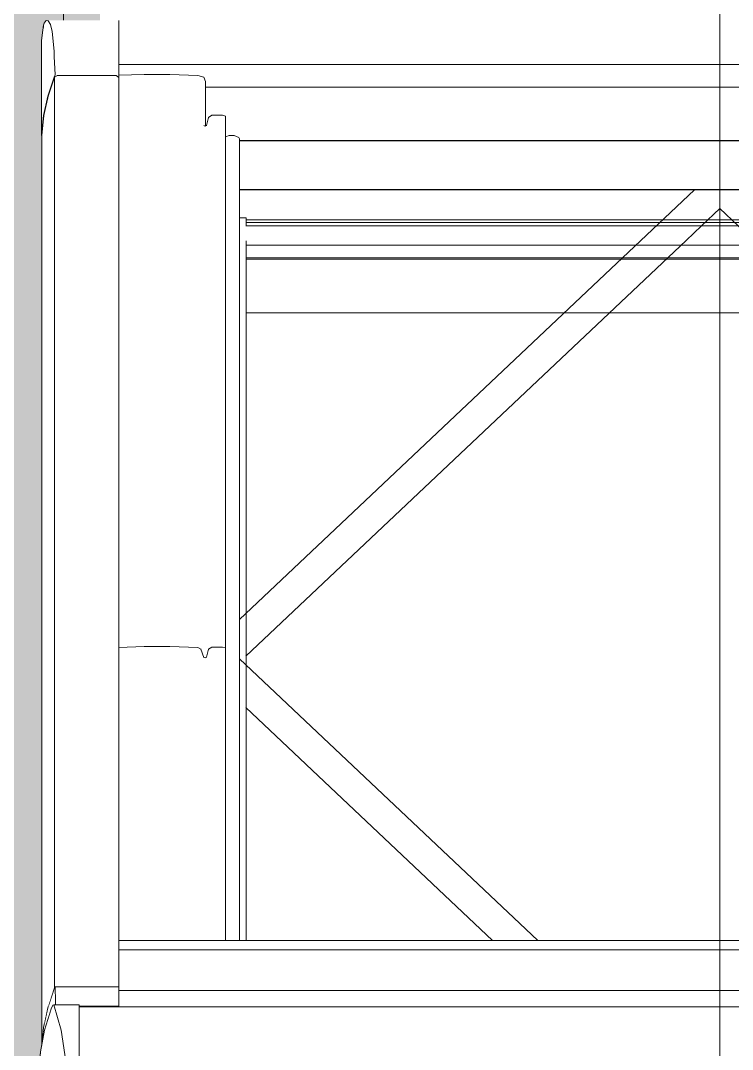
# Model space of a CAD drawing. Header units: metres. Extents: x -208 to 1512, y -277 to 123.
# Drawn here: x 829.035 to 829.482, y -3.63 to -2.984 of the extents above; entities that cross this region are included whole.
import ezdxf

# ---------------------------------------------------------------- set-up
doc = ezdxf.new("R2010")
doc.units = ezdxf.units.M
doc.header["$MEASUREMENT"] = 0
doc.linetypes.add('Wipeout_Contour', pattern=[1, 0, -1])
for name, color, linetype in [('325 Dachfenster', 7, 'Continuous'), ('330 Dachaufbau', 7, 'Continuous'), ('918 Lageplan Beschriftung.x', 7, 'Continuous')]:
    doc.layers.add(name, color=color, linetype=linetype)

# ---------------------------------------------------------------- blocks, each defined once
blk = doc.blocks.new('Dachfläche_55_5', base_point=(825.25622, 0.07))
at = {"layer": '330 Dachaufbau', "linetype": 'Continuous', "lineweight": 0, "true_color": 0x000000}
h = blk.add_hatch(color=18, dxfattribs=at)
h.paths.add_polyline_path([(828.70228, -0.4), (829.01228, -0.4), (829.01228, 0.07), (828.05728, 0.07), (828.05728, -0.77152), (826.30728, -0.77152), (826.30728, 0.07), (825.25622, 0.07), (825.27334, -4.6), (831.58228, -4.6), (831.58228, -0.82361), (828.70228, -0.82361)])
h.paths.add_polyline_path([(829.06228, -2.1975), (830.76228, -2.1975), (830.76228, -3.79873), (829.06228, -3.79873)], flags=0)
h.paths.add_polyline_path([(826.33228, -3.79873), (826.33228, -2.1975), (828.03228, -2.1975), (828.03228, -3.79873)], flags=0)
at = {"layer": '330 Dachaufbau', "color": 7, "linetype": 'Continuous', "lineweight": 18, "flags": 128}
blk.add_lwpolyline([(829.06228, -2.1975), (829.06228, -3.79873)], dxfattribs=at)
blk = doc.blocks.new('DF Marker 27[1469]_5', base_point=(829.47413, -2.22182))
at = {"layer": '325 Dachfenster', "color": 7, "linetype": 'Continuous', "lineweight": 13}
blk.add_line((829.47413, 1.53443), (829.47413, -4.11337), dxfattribs=at)
blk = doc.blocks.new('VELUX SlopeRoofBundle[41]_5', base_point=(825.25728, 0))
at = {"color": 254, "linetype": 'Wipeout_Contour', "lineweight": 0, "ltscale": 6635.8363}
blk.add_wipeout([(829.08487, -2.95926), (829.08525, -2.98422), (829.09693, -2.98422), (829.09693, -3.01187), (829.85133, -3.01187), (829.85133, -2.98422), (829.86301, -2.98422), (829.86339, -2.95926)], dxfattribs=at).dxf.layer = '325 Dachfenster'
at = {"color": 254, "linetype": 'Wipeout_Contour', "lineweight": 0, "ltscale": 6631.824161}
blk.add_wipeout([(829.17223, -3.05769), (829.17223, -3.56164), (829.17273, -3.56164), (829.17273, -3.0818), (829.17263, -3.08153), (829.17263, -3.05967), (829.17273, -3.05967), (829.17273, -3.05854)], dxfattribs=at).dxf.layer = '325 Dachfenster'
at = {"color": 254, "linetype": 'Wipeout_Contour', "lineweight": 0, "ltscale": 3316.449204}
blk.add_wipeout([(829.11283, -3.37723), (829.09693, -3.37775), (829.09693, -3.56164), (829.11283, -3.56164)], dxfattribs=at).dxf.layer = '325 Dachfenster'
at = {"color": 254, "linetype": 'Wipeout_Contour', "lineweight": 0, "ltscale": 3316.61982}
blk.add_wipeout([(829.14663, -3.56164), (829.14843, -3.56164), (829.14843, -3.37886), (829.14663, -3.3778)], dxfattribs=at).dxf.layer = '325 Dachfenster'
at = {"color": 254, "linetype": 'Wipeout_Contour', "lineweight": 0, "ltscale": 4145.052833}
blk.add_wipeout([(829.04783, -3.63161), (829.04783, -3.78697), (829.04975, -3.77738), (829.05043, -3.77361), (829.05043, -3.61796)], dxfattribs=at).dxf.layer = '325 Dachfenster'
at = {"color": 254, "linetype": 'Wipeout_Contour', "lineweight": 0, "ltscale": 3316.627526}
blk.add_wipeout([(829.14843, -3.56164), (829.15043, -3.56164), (829.15043, -3.38402), (829.14843, -3.37886)], dxfattribs=at).dxf.layer = '325 Dachfenster'
at = {"color": 254, "linetype": 'Wipeout_Contour', "lineweight": 0, "ltscale": 4145.078915}
blk.add_wipeout([(829.05453, -3.60447), (829.05043, -3.61796), (829.05043, -3.77361), (829.05342, -3.76324), (829.05453, -3.75858)], dxfattribs=at).dxf.layer = '325 Dachfenster'
at = {"color": 254, "linetype": 'Wipeout_Contour', "lineweight": 0, "ltscale": 3316.581004}
blk.add_wipeout([(829.12903, -3.56164), (829.14663, -3.56164), (829.14663, -3.3778), (829.12903, -3.37723)], dxfattribs=at).dxf.layer = '325 Dachfenster'
at = {"color": 254, "linetype": 'Wipeout_Contour', "lineweight": 0, "ltscale": 3316.633051}
blk.add_wipeout([(829.15043, -3.56164), (829.15123, -3.56164), (829.15123, -3.38423), (829.15043, -3.38402)], dxfattribs=at).dxf.layer = '325 Dachfenster'
at = {"color": 254, "linetype": 'Wipeout_Contour', "lineweight": 0, "ltscale": 9949.590726}
blk.add_wipeout([(829.05453, -3.75858), (829.0553, -3.75667), (829.05738, -3.74981), (829.0587, -3.74323), (829.06244, -3.71311), (829.06452, -3.68525), (829.06495, -3.65986), (829.06367, -3.63738), (829.06078, -3.618), (829.05628, -3.60202), (829.05564, -3.6023), (829.05453, -3.60447)], dxfattribs=at).dxf.layer = '325 Dachfenster'
at = {"color": 254, "linetype": 'Wipeout_Contour', "lineweight": 0, "ltscale": 3316.23039}
blk.add_wipeout([(829.04843, -3.62846), (829.04973, -3.62164), (829.04973, -3.6162), (829.04843, -3.62845)], dxfattribs=at).dxf.layer = '325 Dachfenster'
at = {"color": 254, "linetype": 'Wipeout_Contour', "lineweight": 0, "ltscale": 3316.513391}
blk.add_wipeout([(829.11283, -3.56164), (829.12903, -3.56164), (829.12903, -3.37723), (829.11283, -3.37723)], dxfattribs=at).dxf.layer = '325 Dachfenster'
at = {"color": 254, "linetype": 'Wipeout_Contour', "lineweight": 0, "ltscale": 3316.636252}
blk.add_wipeout([(829.15123, -3.56164), (829.15203, -3.56164), (829.15203, -3.38395), (829.15123, -3.38423)], dxfattribs=at).dxf.layer = '325 Dachfenster'
at = {"color": 254, "linetype": 'Wipeout_Contour', "lineweight": 0, "ltscale": 3316.009274}
blk.add_wipeout([(829.05628, -3.60202), (829.06078, -3.618), (829.07213, -3.618), (829.07213, -3.60202)], dxfattribs=at).dxf.layer = '325 Dachfenster'
at = {"color": 254, "linetype": 'Wipeout_Contour', "lineweight": 0, "ltscale": 4145.537015}
blk.add_wipeout([(829.04973, -3.6162), (829.04973, -3.62164), (829.05043, -3.61796), (829.05243, -3.61138), (829.05243, -3.60403)], dxfattribs=at).dxf.layer = '325 Dachfenster'
at = {"color": 254, "linetype": 'Wipeout_Contour', "lineweight": 0, "ltscale": 3316.640526}
blk.add_wipeout([(829.15203, -3.56164), (829.15333, -3.56164), (829.15333, -3.37879), (829.15203, -3.38395)], dxfattribs=at).dxf.layer = '325 Dachfenster'
at = {"color": 254, "linetype": 'Wipeout_Contour', "lineweight": 0, "ltscale": 5802.65382}
blk.add_wipeout([(829.05243, -3.61138), (829.05453, -3.60447), (829.05564, -3.6023), (829.05628, -3.60202), (829.05643, -3.60202), (829.05643, -3.59208), (829.05243, -3.60403)], dxfattribs=at).dxf.layer = '325 Dachfenster'
at = {"color": 254, "linetype": 'Wipeout_Contour', "lineweight": 0, "ltscale": 3316.370051}
blk.add_wipeout([(829.07213, -3.60322), (829.09693, -3.60322), (829.09693, -3.60294), (829.07213, -3.60294)], dxfattribs=at).dxf.layer = '325 Dachfenster'
at = {"color": 254, "linetype": 'Wipeout_Contour', "lineweight": 0, "ltscale": 3316.0465}
blk.add_wipeout([(829.06078, -3.618), (829.06367, -3.63738), (829.07213, -3.63738), (829.07213, -3.618)], dxfattribs=at).dxf.layer = '325 Dachfenster'
at = {"color": 254, "linetype": 'Wipeout_Contour', "lineweight": 0, "ltscale": 4144.938479}
blk.add_wipeout([(829.04993, -3.04401), (829.04863, -3.05626), (829.04863, -3.62657), (829.04973, -3.6162), (829.04993, -3.6153)], dxfattribs=at).dxf.layer = '325 Dachfenster'
at = {"color": 254, "linetype": 'Wipeout_Contour', "lineweight": 0, "ltscale": 3316.664592}
blk.add_wipeout([(829.15543, -3.56164), (829.16203, -3.56164), (829.16203, -3.37752), (829.15543, -3.37752)], dxfattribs=at).dxf.layer = '325 Dachfenster'
at = {"color": 254, "linetype": 'Wipeout_Contour', "lineweight": 0, "ltscale": 4974.294928}
blk.add_wipeout([(829.05643, -3.59208), (829.05643, -3.60202), (829.05733, -3.60202), (829.05733, -3.59999), (829.05697, -3.59082), (829.05688, -3.5909)], dxfattribs=at).dxf.layer = '325 Dachfenster'
at = {"color": 254, "linetype": 'Wipeout_Contour', "lineweight": 0, "ltscale": 3317.92891}
blk.add_wipeout([(829.87613, -3.61935), (829.07213, -3.61935), (829.07213, -3.64056), (829.87613, -3.64056)], dxfattribs=at).dxf.layer = '325 Dachfenster'
at = {"layer": '325 Dachfenster', "linetype": 'Continuous', "lineweight": 0, "flags": 128}
blk.add_lwpolyline([(829.04843, -3.62845), (829.04843, -3.62846)], dxfattribs=at)
at = {"color": 254, "linetype": 'Wipeout_Contour', "lineweight": 0, "ltscale": 4144.869133}
blk.add_wipeout([(829.04993, -3.04401), (829.04993, -3.6153), (829.05243, -3.60403), (829.05263, -3.60344), (829.05263, -3.03184)], dxfattribs=at).dxf.layer = '325 Dachfenster'
at = {"color": 254, "linetype": 'Wipeout_Contour', "lineweight": 0, "ltscale": 3316.647222}
blk.add_wipeout([(829.15333, -3.37879), (829.15333, -3.56164), (829.15543, -3.56164), (829.15543, -3.37752)], dxfattribs=at).dxf.layer = '325 Dachfenster'
at = {"color": 254, "linetype": 'Wipeout_Contour', "lineweight": 0, "ltscale": 3316.681604}
blk.add_wipeout([(829.16203, -3.56164), (829.16393, -3.56164), (829.16393, -3.37801), (829.16203, -3.37752)], dxfattribs=at).dxf.layer = '325 Dachfenster'
at = {"color": 254, "linetype": 'Wipeout_Contour', "lineweight": 0, "ltscale": 3316.330803}
blk.add_wipeout([(829.09693, -3.59082), (829.05697, -3.59082), (829.05733, -3.59999), (829.09693, -3.59999)], dxfattribs=at).dxf.layer = '325 Dachfenster'
at = {"color": 254, "linetype": 'Wipeout_Contour', "lineweight": 0, "ltscale": 3316.623311}
blk.add_wipeout([(829.14843, -3.04514), (829.14843, -3.37886), (829.15043, -3.38402), (829.15043, -3.0503)], dxfattribs=at).dxf.layer = '325 Dachfenster'
at = {"color": 254, "linetype": 'Wipeout_Contour', "lineweight": 0, "ltscale": 3316.687633}
blk.add_wipeout([(829.16393, -3.05731), (829.16393, -3.56164), (829.16633, -3.56164), (829.16633, -3.05649)], dxfattribs=at).dxf.layer = '325 Dachfenster'
at = {"color": 254, "linetype": 'Wipeout_Contour', "lineweight": 0, "ltscale": 4974.75456}
blk.add_wipeout([(829.05733, -3.59999), (829.05733, -3.60202), (829.07213, -3.60202), (829.07213, -3.60294), (829.09693, -3.60294), (829.09693, -3.59999)], dxfattribs=at).dxf.layer = '325 Dachfenster'
at = {"color": 254, "linetype": 'Wipeout_Contour', "lineweight": 0, "ltscale": 4144.862208}
blk.add_wipeout([(829.05263, -3.03184), (829.05263, -3.60344), (829.05643, -3.59208), (829.05663, -3.59156), (829.05663, -3.01989)], dxfattribs=at).dxf.layer = '325 Dachfenster'
at = {"color": 254, "linetype": 'Wipeout_Contour', "lineweight": 0, "ltscale": 3316.576866}
blk.add_wipeout([(829.14663, -3.04408), (829.12903, -3.04351), (829.12903, -3.37723), (829.14663, -3.3778)], dxfattribs=at).dxf.layer = '325 Dachfenster'
at = {"color": 254, "linetype": 'Wipeout_Contour', "lineweight": 0, "ltscale": 3316.698703}
blk.add_wipeout([(829.16633, -3.05649), (829.16633, -3.56164), (829.16943, -3.56164), (829.16943, -3.05656)], dxfattribs=at).dxf.layer = '325 Dachfenster'
at = {"color": 254, "linetype": 'Wipeout_Contour', "lineweight": 0, "ltscale": 3317.928345}
blk.add_wipeout([(829.09693, -3.59644), (829.09693, -3.59875), (829.85133, -3.59875), (829.85133, -3.59644)], dxfattribs=at).dxf.layer = '325 Dachfenster'
at = {"color": 254, "linetype": 'Wipeout_Contour', "lineweight": 0, "ltscale": 3317.928584}
blk.add_wipeout([(829.07213, -3.60322), (829.07213, -3.61935), (829.87613, -3.61935), (829.87613, -3.60322)], dxfattribs=at).dxf.layer = '325 Dachfenster'
at = {"layer": '325 Dachfenster', "linetype": 'Continuous', "lineweight": 0, "flags": 128}
for points in [[(829.05628, -3.60202), (829.06078, -3.618), (829.06367, -3.63738), (829.06495, -3.65986), (829.06452, -3.68525), (829.06244, -3.71311), (829.0587, -3.74323), (829.05738, -3.74981), (829.0553, -3.75667), (829.05453, -3.75858), (829.05342, -3.76324), (829.05043, -3.77361), (829.04975, -3.77738), (829.04783, -3.78697), (829.04748, -3.79054), (829.04653, -3.79916), (829.04653, -3.80235), (829.04652, -3.81267), (829.04651, -3.82144), (829.0465, -3.82879)], [(829.05564, -3.6023), (829.05453, -3.60447), (829.05043, -3.61796), (829.04783, -3.63161), (829.04653, -3.64552), (829.04653, -3.64685)], [(829.05564, -3.6023), (829.05628, -3.60202)], [(829.05628, -3.60202), (829.07213, -3.60202)], [(829.07213, -3.82879), (829.07213, -3.82144), (829.07213, -3.81267), (829.07213, -3.80235), (829.07213, -3.79054), (829.07213, -3.77738), (829.07213, -3.76324), (829.07213, -3.75667), (829.07213, -3.74981), (829.07213, -3.74323), (829.07213, -3.71311), (829.07213, -3.68525), (829.07213, -3.65986), (829.07213, -3.63738), (829.07213, -3.618), (829.07213, -3.60202)]]:
    blk.add_lwpolyline(points, dxfattribs=at)
at = {"color": 254, "linetype": 'Wipeout_Contour', "lineweight": 0, "ltscale": 4145.181376}
blk.add_wipeout([(829.0492, -2.99035), (829.04843, -2.99685), (829.04843, -3.05626), (829.04973, -3.04401), (829.04973, -2.98718)], dxfattribs=at).dxf.layer = '325 Dachfenster'
at = {"color": 254, "linetype": 'Wipeout_Contour', "lineweight": 0, "ltscale": 4975.066486}
blk.add_wipeout([(829.05843, -3.01893), (829.05663, -3.01989), (829.05663, -3.59156), (829.05688, -3.5909), (829.05697, -3.59082), (829.05843, -3.59082)], dxfattribs=at).dxf.layer = '325 Dachfenster'
at = {"color": 254, "linetype": 'Wipeout_Contour', "lineweight": 0, "ltscale": 3316.615677}
blk.add_wipeout([(829.14663, -3.04408), (829.14663, -3.3778), (829.14843, -3.37886), (829.14843, -3.04514)], dxfattribs=at).dxf.layer = '325 Dachfenster'
at = {"color": 254, "linetype": 'Wipeout_Contour', "lineweight": 0, "ltscale": 3316.677204}
blk.add_wipeout([(829.16203, -3.04383), (829.16203, -3.37752), (829.16393, -3.37801), (829.16393, -3.04433)], dxfattribs=at).dxf.layer = '325 Dachfenster'
at = {"color": 254, "linetype": 'Wipeout_Contour', "lineweight": 0, "ltscale": 3316.710515}
blk.add_wipeout([(829.16943, -3.05656), (829.16943, -3.56164), (829.17223, -3.56164), (829.17223, -3.05769)], dxfattribs=at).dxf.layer = '325 Dachfenster'
at = {"color": 254, "linetype": 'Wipeout_Contour', "lineweight": 0, "ltscale": 3317.928428}
blk.add_wipeout([(829.09693, -3.6015), (829.09693, -3.60322), (829.85133, -3.60322), (829.85133, -3.6015)], dxfattribs=at).dxf.layer = '325 Dachfenster'
at = {"color": 254, "linetype": 'Wipeout_Contour', "lineweight": 0, "ltscale": 4974.559493}
blk.add_wipeout([(829.05013, -2.98607), (829.04973, -2.98718), (829.04973, -3.04401), (829.05243, -3.03184), (829.05243, -2.98451), (829.05143, -2.98422)], dxfattribs=at).dxf.layer = '325 Dachfenster'
at = {"color": 254, "linetype": 'Wipeout_Contour', "lineweight": 0, "ltscale": 3316.334483}
blk.add_wipeout([(829.05843, -3.01893), (829.05843, -3.59082), (829.09523, -3.59082), (829.09523, -3.01893)], dxfattribs=at).dxf.layer = '325 Dachfenster'
at = {"color": 254, "linetype": 'Wipeout_Contour', "lineweight": 0, "ltscale": 3316.632169}
blk.add_wipeout([(829.15123, -3.05055), (829.15123, -3.38423), (829.15203, -3.38395), (829.15203, -3.05027)], dxfattribs=at).dxf.layer = '325 Dachfenster'
at = {"color": 254, "linetype": 'Wipeout_Contour', "lineweight": 0, "ltscale": 3317.919791}
blk.add_wipeout([(829.17263, -3.07049), (829.77563, -3.07049), (829.77563, -3.05988), (829.17263, -3.05988)], dxfattribs=at).dxf.layer = '325 Dachfenster'
at = {"color": 254, "linetype": 'Wipeout_Contour', "lineweight": 0, "ltscale": 3317.91997}
blk.add_wipeout([(829.17263, -3.07982), (829.77563, -3.07982), (829.77563, -3.0748), (829.17263, -3.0748)], dxfattribs=at).dxf.layer = '325 Dachfenster'
at = {"color": 254, "linetype": 'Wipeout_Contour', "lineweight": 0, "ltscale": 3317.920166}
blk.add_wipeout([(829.17273, -3.09043), (829.17273, -3.0905), (829.77553, -3.0905), (829.77553, -3.09043)], dxfattribs=at).dxf.layer = '325 Dachfenster'
at = {"color": 254, "linetype": 'Wipeout_Contour', "lineweight": 0, "ltscale": 3317.928389}
blk.add_wipeout([(829.85133, -3.59875), (829.09693, -3.59875), (829.09693, -3.6015), (829.85133, -3.6015)], dxfattribs=at).dxf.layer = '325 Dachfenster'
at = {"layer": '325 Dachfenster', "linetype": 'Continuous', "lineweight": 0, "flags": 128}
for points in [[(829.04843, -3.62845), (829.04973, -3.6162), (829.05243, -3.60403), (829.05643, -3.59208), (829.05688, -3.5909)], [(829.05688, -3.5909), (829.05697, -3.59082)], [(829.05697, -3.59082), (829.05733, -3.59999), (829.05733, -3.60202)], [(829.07213, -3.60294), (829.09693, -3.60294)], [(829.07213, -3.60322), (829.87613, -3.60322)], [(829.09693, -3.60294), (829.09693, -3.60322)]]:
    blk.add_lwpolyline(points, dxfattribs=at)
at = {"color": 254, "linetype": 'Wipeout_Contour', "lineweight": 0, "ltscale": 3316.418663}
blk.add_wipeout([(829.05643, -3.01989), (829.05685, -3.01879), (829.05694, -3.01836), (829.05643, -3.00685)], dxfattribs=at).dxf.layer = '325 Dachfenster'
at = {"color": 254, "linetype": 'Wipeout_Contour', "lineweight": 0, "ltscale": 3316.411499}
blk.add_wipeout([(829.09523, -3.59082), (829.09693, -3.59082), (829.09693, -3.02019), (829.09523, -3.01893)], dxfattribs=at).dxf.layer = '325 Dachfenster'
at = {"color": 254, "linetype": 'Wipeout_Contour', "lineweight": 0, "ltscale": 4975.687979}
blk.add_wipeout([(829.15043, -3.0503), (829.15043, -3.38402), (829.15123, -3.38423), (829.15123, -3.05055), (829.15053, -3.05036), (829.15053, -3.05033)], dxfattribs=at).dxf.layer = '325 Dachfenster'
at = {"color": 254, "linetype": 'Wipeout_Contour', "lineweight": 0, "ltscale": 3317.919901}
blk.add_wipeout([(829.17263, -3.0748), (829.77563, -3.0748), (829.77563, -3.07049), (829.17263, -3.07049)], dxfattribs=at).dxf.layer = '325 Dachfenster'
at = {"color": 254, "linetype": 'Wipeout_Contour', "lineweight": 0, "ltscale": 6635.83974}
blk.add_wipeout([(829.17263, -3.08067), (829.17263, -3.08153), (829.17273, -3.0818), (829.17273, -3.08258), (829.77553, -3.08258), (829.77553, -3.0818), (829.77563, -3.08153), (829.77563, -3.08067)], dxfattribs=at).dxf.layer = '325 Dachfenster'
at = {"color": 254, "linetype": 'Wipeout_Contour', "lineweight": 0, "ltscale": 3317.928308}
blk.add_wipeout([(829.85133, -3.59448), (829.09693, -3.59448), (829.09693, -3.59644), (829.85133, -3.59644)], dxfattribs=at).dxf.layer = '325 Dachfenster'
at = {"layer": '325 Dachfenster', "linetype": 'Continuous', "lineweight": 0, "flags": 128}
blk.add_lwpolyline([(829.14843, -3.37886), (829.14663, -3.3778)], dxfattribs=at)
at = {"color": 254, "linetype": 'Wipeout_Contour', "lineweight": 0, "ltscale": 6632.340092}
blk.add_wipeout([(829.05243, -2.98451), (829.05243, -3.03184), (829.05643, -3.01989), (829.05643, -3.00685), (829.05631, -3.00365), (829.0551, -2.99113), (829.05414, -2.98692), (829.05273, -2.98457)], dxfattribs=at).dxf.layer = '325 Dachfenster'
at = {"color": 254, "linetype": 'Wipeout_Contour', "lineweight": 0, "ltscale": 3316.445067}
blk.add_wipeout([(829.09693, -3.04403), (829.09693, -3.37775), (829.11283, -3.37723), (829.11283, -3.04351)], dxfattribs=at).dxf.layer = '325 Dachfenster'
at = {"color": 254, "linetype": 'Wipeout_Contour', "lineweight": 0, "ltscale": 3316.636348}
blk.add_wipeout([(829.15203, -3.05027), (829.15203, -3.38395), (829.15333, -3.37879), (829.15333, -3.04511)], dxfattribs=at).dxf.layer = '325 Dachfenster'
at = {"color": 254, "linetype": 'Wipeout_Contour', "lineweight": 0, "ltscale": 3317.920056}
blk.add_wipeout([(829.17273, -3.08258), (829.17273, -3.08364), (829.77553, -3.08364), (829.77553, -3.08258)], dxfattribs=at).dxf.layer = '325 Dachfenster'
at = {"color": 254, "linetype": 'Wipeout_Contour', "lineweight": 0, "ltscale": 3317.927776}
blk.add_wipeout([(829.09693, -3.56177), (829.09693, -3.56751), (829.85133, -3.56751), (829.85133, -3.56177)], dxfattribs=at).dxf.layer = '325 Dachfenster'
at = {"color": 254, "linetype": 'Wipeout_Contour', "lineweight": 0, "ltscale": 3317.928278}
blk.add_wipeout([(829.09693, -3.59296), (829.09693, -3.59448), (829.85133, -3.59448), (829.85133, -3.59296)], dxfattribs=at).dxf.layer = '325 Dachfenster'
at = {"layer": '325 Dachfenster', "linetype": 'Continuous', "lineweight": 0, "flags": 128}
for points in [[(829.15123, -3.38423), (829.15043, -3.38402)], [(829.15203, -3.38395), (829.15123, -3.38423)]]:
    blk.add_lwpolyline(points, dxfattribs=at)
at = {"color": 254, "linetype": 'Wipeout_Contour', "lineweight": 0, "ltscale": 3316.291001}
blk.add_wipeout([(829.05273, -2.98457), (829.05414, -2.98692), (829.09693, -2.98692), (829.09693, -2.98457)], dxfattribs=at).dxf.layer = '325 Dachfenster'
at = {"color": 254, "linetype": 'Wipeout_Contour', "lineweight": 0, "ltscale": 3316.509265}
blk.add_wipeout([(829.11283, -3.04351), (829.11283, -3.37723), (829.12903, -3.37723), (829.12903, -3.04351)], dxfattribs=at).dxf.layer = '325 Dachfenster'
at = {"color": 254, "linetype": 'Wipeout_Contour', "lineweight": 0, "ltscale": 3316.643104}
blk.add_wipeout([(829.15543, -3.04383), (829.15333, -3.04511), (829.15333, -3.37879), (829.15543, -3.37752)], dxfattribs=at).dxf.layer = '325 Dachfenster'
at = {"color": 254, "linetype": 'Wipeout_Contour', "lineweight": 0, "ltscale": 3317.920014}
blk.add_wipeout([(829.17263, -3.07982), (829.17263, -3.08067), (829.77563, -3.08067), (829.77563, -3.07982)], dxfattribs=at).dxf.layer = '325 Dachfenster'
at = {"color": 254, "linetype": 'Wipeout_Contour', "lineweight": 0, "ltscale": 3317.927725}
blk.add_wipeout([(829.85133, -3.56164), (829.09693, -3.56164), (829.09693, -3.56177), (829.85133, -3.56177)], dxfattribs=at).dxf.layer = '325 Dachfenster'
at = {"color": 254, "linetype": 'Wipeout_Contour', "lineweight": 0, "ltscale": 3317.927838}
blk.add_wipeout([(829.09693, -3.56903), (829.85133, -3.56903), (829.85133, -3.56751), (829.09693, -3.56751)], dxfattribs=at).dxf.layer = '325 Dachfenster'
at = {"layer": '325 Dachfenster', "linetype": 'Continuous', "lineweight": 0, "flags": 128}
for points in [[(829.14663, -3.3778), (829.12903, -3.37723), (829.11283, -3.37723), (829.09693, -3.37775)], [(829.15043, -3.38402), (829.14843, -3.37886)]]:
    blk.add_lwpolyline(points, dxfattribs=at)
at = {"color": 254, "linetype": 'Wipeout_Contour', "lineweight": 0, "ltscale": 3316.442273}
blk.add_wipeout([(829.09693, -3.04403), (829.11283, -3.04351), (829.11283, -3.0182), (829.09693, -3.01871)], dxfattribs=at).dxf.layer = '325 Dachfenster'
at = {"color": 254, "linetype": 'Wipeout_Contour', "lineweight": 0, "ltscale": 3316.289798}
blk.add_wipeout([(829.15043, -3.01983), (829.14843, -3.04514), (829.15043, -3.05023), (829.15143, -3.02258)], dxfattribs=at).dxf.layer = '325 Dachfenster'
at = {"color": 254, "linetype": 'Wipeout_Contour', "lineweight": 0, "ltscale": 3316.660539}
blk.add_wipeout([(829.16203, -3.04383), (829.15543, -3.04383), (829.15543, -3.37752), (829.16203, -3.37752)], dxfattribs=at).dxf.layer = '325 Dachfenster'
at = {"color": 254, "linetype": 'Wipeout_Contour', "lineweight": 0, "ltscale": 3317.920069}
blk.add_wipeout([(829.17273, -3.08364), (829.17273, -3.08428), (829.77553, -3.08428), (829.77553, -3.08364)], dxfattribs=at).dxf.layer = '325 Dachfenster'
at = {"color": 254, "linetype": 'Wipeout_Contour', "lineweight": 0, "ltscale": 2488.230035}
blk.add_wipeout([(829.35987, -3.56164), (829.17273, -3.3849), (829.17273, -3.56164)], dxfattribs=at).dxf.layer = '325 Dachfenster'
at = {"color": 254, "linetype": 'Wipeout_Contour', "lineweight": 0, "ltscale": 3317.927905}
blk.add_wipeout([(829.09693, -3.57098), (829.09693, -3.57329), (829.85133, -3.57329), (829.85133, -3.57098)], dxfattribs=at).dxf.layer = '325 Dachfenster'
at = {"layer": '325 Dachfenster', "linetype": 'Continuous', "lineweight": 0, "flags": 128}
for points in [[(829.15333, -3.37879), (829.15203, -3.38395)], [(829.15543, -3.37752), (829.15333, -3.37879)], [(829.16393, -3.37801), (829.16203, -3.37752), (829.15543, -3.37752)]]:
    blk.add_lwpolyline(points, dxfattribs=at)
at = {"color": 254, "linetype": 'Wipeout_Contour', "lineweight": 0, "ltscale": 3316.506494}
blk.add_wipeout([(829.11283, -3.0182), (829.11283, -3.04351), (829.12903, -3.04351), (829.12903, -3.0182)], dxfattribs=at).dxf.layer = '325 Dachfenster'
at = {"color": 254, "linetype": 'Wipeout_Contour', "lineweight": 0, "ltscale": 5804.577022}
blk.add_wipeout([(829.15043, -3.05023), (829.15046, -3.05031), (829.15053, -3.05033), (829.15053, -3.05036), (829.15123, -3.05055), (829.15143, -3.05048), (829.15143, -3.02258)], dxfattribs=at).dxf.layer = '325 Dachfenster'
at = {"color": 254, "linetype": 'Wipeout_Contour', "lineweight": 0, "ltscale": 11612.723477}
blk.add_wipeout([(829.16393, -3.05274), (829.16393, -3.05731), (829.16633, -3.05649), (829.16943, -3.05656), (829.17223, -3.05769), (829.17273, -3.05854), (829.17273, -3.05967), (829.77553, -3.05967), (829.77553, -3.05854), (829.77603, -3.05769), (829.77883, -3.05656), (829.78193, -3.05649), (829.78433, -3.05731), (829.78433, -3.05274)], dxfattribs=at).dxf.layer = '325 Dachfenster'
at = {"color": 254, "linetype": 'Wipeout_Contour', "lineweight": 0, "ltscale": 3317.920125}
blk.add_wipeout([(829.17273, -3.09043), (829.77553, -3.09043), (829.77553, -3.08499), (829.17273, -3.08499)], dxfattribs=at).dxf.layer = '325 Dachfenster'
at = {"color": 254, "linetype": 'Wipeout_Contour', "lineweight": 0, "ltscale": 3317.927868}
blk.add_wipeout([(829.09693, -3.57098), (829.85133, -3.57098), (829.85133, -3.56903), (829.09693, -3.56903)], dxfattribs=at).dxf.layer = '325 Dachfenster'
at = {"color": 254, "linetype": 'Wipeout_Contour', "lineweight": 0, "ltscale": 3317.927999}
blk.add_wipeout([(829.09693, -3.5791), (829.85133, -3.5791), (829.85133, -3.57605), (829.09693, -3.57605)], dxfattribs=at).dxf.layer = '325 Dachfenster'
at = {"layer": '325 Dachfenster', "linetype": 'Continuous', "lineweight": 0, "flags": 128}
for points in [[(829.16633, -3.05649), (829.16393, -3.05731)], [(829.85133, -3.56751), (829.09693, -3.56751)]]:
    blk.add_lwpolyline(points, dxfattribs=at)
at = {"color": 254, "linetype": 'Wipeout_Contour', "lineweight": 0, "ltscale": 3316.574072}
blk.add_wipeout([(829.14663, -3.01876), (829.12903, -3.0182), (829.12903, -3.04351), (829.14663, -3.04408)], dxfattribs=at).dxf.layer = '325 Dachfenster'
at = {"color": 254, "linetype": 'Wipeout_Contour', "lineweight": 0, "ltscale": 3317.919711}
blk.add_wipeout([(829.17263, -3.05967), (829.17263, -3.05988), (829.77563, -3.05988), (829.77563, -3.05967)], dxfattribs=at).dxf.layer = '325 Dachfenster'
at = {"color": 254, "linetype": 'Wipeout_Contour', "lineweight": 0, "ltscale": 3317.920079}
blk.add_wipeout([(829.17273, -3.08499), (829.77553, -3.08499), (829.77553, -3.08428), (829.17273, -3.08428)], dxfattribs=at).dxf.layer = '325 Dachfenster'
at = {"color": 254, "linetype": 'Wipeout_Contour', "lineweight": 0, "ltscale": 2488.320474}
blk.add_wipeout([(829.17273, -3.36016), (829.45826, -3.0905), (829.17273, -3.0905)], dxfattribs=at).dxf.layer = '325 Dachfenster'
at = {"color": 254, "linetype": 'Wipeout_Contour', "lineweight": 0, "ltscale": 3317.927949}
blk.add_wipeout([(829.09693, -3.57329), (829.09693, -3.57605), (829.85133, -3.57605), (829.85133, -3.57329)], dxfattribs=at).dxf.layer = '325 Dachfenster'
at = {"layer": '325 Dachfenster', "linetype": 'Continuous', "lineweight": 0, "flags": 128}
for points in [[(829.16943, -3.05656), (829.16633, -3.05649)], [(829.17223, -3.05769), (829.16943, -3.05656)], [(829.17273, -3.05854), (829.17223, -3.05769)], [(829.17263, -3.05967), (829.17263, -3.05988)], [(829.17263, -3.05967), (829.77563, -3.05967)], [(829.17263, -3.05988), (829.17263, -3.07049), (829.17263, -3.0748), (829.17263, -3.07982), (829.17263, -3.08067), (829.17263, -3.08153)], [(829.17273, -3.05854), (829.17273, -3.05967)]]:
    blk.add_lwpolyline(points, dxfattribs=at)
at = {"color": 254, "linetype": 'Wipeout_Contour', "lineweight": 0, "ltscale": 2487.959022}
blk.add_wipeout([(829.15043, -3.01983), (829.14663, -3.01876), (829.14663, -3.04408)], dxfattribs=at).dxf.layer = '325 Dachfenster'
at = {"color": 254, "linetype": 'Wipeout_Contour', "lineweight": 0, "ltscale": 6635.849832}
blk.add_wipeout([(829.17273, -3.3849), (829.35987, -3.56164), (829.58839, -3.56164), (829.77553, -3.3849), (829.77553, -3.36016), (829.49001, -3.0905), (829.45826, -3.0905), (829.17273, -3.36016)], dxfattribs=at).dxf.layer = '325 Dachfenster'
at = {"color": 254, "linetype": 'Wipeout_Contour', "lineweight": 0, "ltscale": 3317.928055}
blk.add_wipeout([(829.09693, -3.58259), (829.85133, -3.58259), (829.85133, -3.5791), (829.09693, -3.5791)], dxfattribs=at).dxf.layer = '325 Dachfenster'
at = {"layer": '325 Dachfenster', "linetype": 'Continuous', "lineweight": 0, "flags": 128}
for points in [[(829.17273, -3.0818), (829.17273, -3.56164)], [(829.17273, -3.09043), (829.77553, -3.09043)], [(829.45826, -3.0905), (829.17273, -3.36016)], [(829.17273, -3.0905), (829.77553, -3.0905)], [(829.47413, -3.10238), (829.46268, -3.1132), (829.45294, -3.12239), (829.1767, -3.38328)], [(829.47413, -3.10238), (829.48559, -3.1132), (829.49532, -3.12239), (829.77157, -3.38328)], [(829.17273, -3.10825), (829.17663, -3.10825)], [(829.17663, -3.10825), (829.17683, -3.10846)], [(829.17683, -3.10846), (829.17683, -3.1132)], [(829.17683, -3.10931), (829.77143, -3.10931)], [(829.17683, -3.11101), (829.77143, -3.11101)], [(829.1767, -3.1132), (829.77157, -3.1132)], [(829.17683, -3.12267), (829.17683, -3.56164)], [(829.17683, -3.12522), (829.77143, -3.12522)], [(829.17683, -3.13335), (829.77143, -3.13335)], [(829.17683, -3.13413), (829.77143, -3.13413)], [(829.17683, -3.16786), (829.77143, -3.16786)], [(829.35987, -3.56164), (829.17273, -3.3849)], [(829.33142, -3.56164), (829.1767, -3.41552)], [(829.85133, -3.56164), (829.09693, -3.56164)]]:
    blk.add_lwpolyline(points, dxfattribs=at)
at = {"color": 254, "linetype": 'Wipeout_Contour', "lineweight": 0, "ltscale": 2487.490587}
blk.add_wipeout([(829.14663, -3.04408), (829.14843, -3.04514), (829.15043, -3.01983)], dxfattribs=at).dxf.layer = '325 Dachfenster'
at = {"color": 254, "linetype": 'Wipeout_Contour', "lineweight": 0, "ltscale": 3317.928117}
blk.add_wipeout([(829.85133, -3.58259), (829.09693, -3.58259), (829.09693, -3.58631), (829.85133, -3.58631)], dxfattribs=at).dxf.layer = '325 Dachfenster'
at = {"color": 254, "linetype": 'Wipeout_Contour', "lineweight": 0, "ltscale": 3317.919306}
blk.add_wipeout([(829.15143, -3.03818), (829.79683, -3.03818), (829.79683, -3.02622), (829.15143, -3.02622)], dxfattribs=at).dxf.layer = '325 Dachfenster'
at = {"color": 254, "linetype": 'Wipeout_Contour', "lineweight": 0, "ltscale": 3315.654369}
blk.add_wipeout([(829.14843, -3.04514), (829.15043, -3.0503), (829.15046, -3.05031), (829.15043, -3.05023)], dxfattribs=at).dxf.layer = '325 Dachfenster'
at = {"color": 254, "linetype": 'Wipeout_Contour', "lineweight": 0, "ltscale": 3317.928183}
blk.add_wipeout([(829.85133, -3.58631), (829.09693, -3.58631), (829.09693, -3.5902), (829.85133, -3.5902)], dxfattribs=at).dxf.layer = '325 Dachfenster'
at = {"color": 254, "linetype": 'Wipeout_Contour', "lineweight": 0, "ltscale": 3317.919218}
blk.add_wipeout([(829.15143, -3.02615), (829.15143, -3.02622), (829.79683, -3.02622), (829.79683, -3.02615)], dxfattribs=at).dxf.layer = '325 Dachfenster'
at = {"color": 254, "linetype": 'Wipeout_Contour', "lineweight": 0, "ltscale": 13271.679107}
blk.add_wipeout([(829.15143, -3.03818), (829.15143, -3.05048), (829.15203, -3.05027), (829.15333, -3.04511), (829.15543, -3.04383), (829.16203, -3.04383), (829.16393, -3.04433), (829.16393, -3.05274), (829.78433, -3.05274), (829.78433, -3.04433), (829.78623, -3.04383), (829.79283, -3.04383), (829.79493, -3.0451), (829.79623, -3.05027), (829.79683, -3.05048), (829.79683, -3.03818)], dxfattribs=at).dxf.layer = '325 Dachfenster'
at = {"color": 254, "linetype": 'Wipeout_Contour', "lineweight": 0, "ltscale": 3317.928231}
blk.add_wipeout([(829.09693, -3.59078), (829.09693, -3.59128), (829.85133, -3.59128), (829.85133, -3.59078)], dxfattribs=at).dxf.layer = '325 Dachfenster'
at = {"layer": '325 Dachfenster', "linetype": 'Continuous', "lineweight": 0, "flags": 128}
for points in [[(829.15203, -3.05027), (829.15333, -3.04511)], [(829.15333, -3.04511), (829.15543, -3.04383)], [(829.15543, -3.04383), (829.16203, -3.04383), (829.16393, -3.04433)], [(829.16393, -3.04433), (829.16393, -3.37801), (829.16393, -3.56164)], [(829.15046, -3.05031), (829.15043, -3.05023)], [(829.15053, -3.05033), (829.15053, -3.05036)], [(829.15053, -3.05036), (829.15123, -3.05055)], [(829.15123, -3.05055), (829.15203, -3.05027)]]:
    blk.add_lwpolyline(points, dxfattribs=at)
at = {"color": 254, "linetype": 'Wipeout_Contour', "lineweight": 0, "ltscale": 13271.675882}
blk.add_wipeout([(829.85133, -3.01187), (829.09693, -3.01187), (829.09693, -3.01871), (829.11283, -3.0182), (829.12903, -3.0182), (829.14663, -3.01876), (829.15043, -3.01983), (829.15143, -3.02258), (829.15143, -3.02615), (829.79683, -3.02615), (829.79683, -3.02258), (829.79783, -3.01983), (829.80163, -3.01876), (829.81923, -3.0182), (829.83543, -3.0182), (829.85133, -3.01871)], dxfattribs=at).dxf.layer = '325 Dachfenster'
at = {"color": 254, "linetype": 'Wipeout_Contour', "lineweight": 0, "ltscale": 3317.928257}
blk.add_wipeout([(829.09693, -3.59202), (829.09693, -3.59296), (829.85133, -3.59296), (829.85133, -3.59202)], dxfattribs=at).dxf.layer = '325 Dachfenster'
at = {"layer": '325 Dachfenster', "linetype": 'Continuous', "lineweight": 0, "flags": 128}
for points in [[(829.15143, -3.02258), (829.15043, -3.01983)], [(829.15143, -3.05048), (829.15143, -3.02258)], [(829.15143, -3.02615), (829.79683, -3.02615)]]:
    blk.add_lwpolyline(points, dxfattribs=at)
at = {"color": 254, "linetype": 'Wipeout_Contour', "lineweight": 0, "ltscale": 4145.871954}
blk.add_wipeout([(829.05631, -3.00365), (829.05643, -3.00685), (829.05694, -3.01836), (829.09693, -3.01836), (829.09693, -3.00365)], dxfattribs=at).dxf.layer = '325 Dachfenster'
at = {"color": 254, "linetype": 'Wipeout_Contour', "lineweight": 0, "ltscale": 3317.928246}
blk.add_wipeout([(829.09693, -3.59202), (829.85133, -3.59202), (829.85133, -3.59169), (829.09693, -3.59169)], dxfattribs=at).dxf.layer = '325 Dachfenster'
at = {"layer": '325 Dachfenster', "linetype": 'Continuous', "lineweight": 0, "flags": 128}
blk.add_lwpolyline([(829.09693, -3.01187), (829.85133, -3.01187)], dxfattribs=at)
at = {"color": 254, "linetype": 'Wipeout_Contour', "lineweight": 0, "ltscale": 3316.29863}
blk.add_wipeout([(829.09693, -2.99113), (829.0551, -2.99113), (829.05631, -3.00365), (829.09693, -3.00365)], dxfattribs=at).dxf.layer = '325 Dachfenster'
at = {"color": 254, "linetype": 'Wipeout_Contour', "lineweight": 0, "ltscale": 11610.02641}
blk.add_wipeout([(829.04843, -3.05626), (829.04863, -3.05641), (829.04863, -3.05626), (829.04993, -3.04401), (829.05263, -3.03184), (829.05663, -3.01989), (829.05843, -3.01893), (829.09523, -3.01893), (829.09693, -3.02019), (829.09693, -3.01879), (829.05685, -3.01879), (829.05643, -3.01989), (829.05243, -3.03184), (829.04973, -3.04401)], dxfattribs=at).dxf.layer = '325 Dachfenster'
at = {"color": 254, "linetype": 'Wipeout_Contour', "lineweight": 0, "ltscale": 3317.928239}
blk.add_wipeout([(829.09693, -3.59169), (829.85133, -3.59169), (829.85133, -3.59128), (829.09693, -3.59128)], dxfattribs=at).dxf.layer = '325 Dachfenster'
at = {"layer": '325 Dachfenster', "linetype": 'Continuous', "lineweight": 0, "flags": 128}
for points in [[(829.04843, -2.99685), (829.04843, -3.05626)], [(829.04843, -3.05626), (829.04863, -3.05641)], [(829.04863, -3.05626), (829.04863, -3.62657)]]:
    blk.add_lwpolyline(points, dxfattribs=at)
at = {"color": 254, "linetype": 'Wipeout_Contour', "lineweight": 0, "ltscale": 3316.302757}
blk.add_wipeout([(829.09693, -2.98692), (829.05414, -2.98692), (829.0551, -2.99113), (829.09693, -2.99113)], dxfattribs=at).dxf.layer = '325 Dachfenster'
at = {"color": 254, "linetype": 'Wipeout_Contour', "lineweight": 0, "ltscale": 3316.328138}
blk.add_wipeout([(829.05694, -3.01836), (829.05685, -3.01879), (829.09693, -3.01879), (829.09693, -3.01836)], dxfattribs=at).dxf.layer = '325 Dachfenster'
at = {"color": 254, "linetype": 'Wipeout_Contour', "lineweight": 0, "ltscale": 3317.928224}
blk.add_wipeout([(829.09693, -3.59055), (829.09693, -3.59071), (829.85133, -3.59071), (829.85133, -3.59055)], dxfattribs=at).dxf.layer = '325 Dachfenster'
at = {"layer": '325 Dachfenster', "linetype": 'Continuous', "lineweight": 0, "flags": 128}
for points in [[(829.05685, -3.01879), (829.05643, -3.01989), (829.05243, -3.03184), (829.04973, -3.04401), (829.04843, -3.05626)], [(829.04863, -3.05626), (829.04993, -3.04401), (829.05263, -3.03184), (829.05663, -3.01989)], [(829.05663, -3.01989), (829.05843, -3.01893)], [(829.05663, -3.01989), (829.05663, -3.59156)], [(829.05685, -3.01879), (829.05694, -3.01836)], [(829.05843, -3.01893), (829.09523, -3.01893)], [(829.09523, -3.01893), (829.09693, -3.02019)], [(829.15043, -3.01983), (829.14663, -3.01876), (829.12903, -3.0182), (829.11283, -3.0182), (829.09693, -3.01871)], [(829.09693, -3.01879), (829.09693, -3.01836)], [(829.09693, -3.02019), (829.09693, -3.01879)]]:
    blk.add_lwpolyline(points, dxfattribs=at)
at = {"color": 254, "linetype": 'Wipeout_Contour', "lineweight": 0, "ltscale": 4145.828806}
blk.add_wipeout([(829.05143, -2.98422), (829.05243, -2.98451), (829.05273, -2.98457), (829.09693, -2.98457), (829.09693, -2.98422)], dxfattribs=at).dxf.layer = '325 Dachfenster'
at = {"color": 254, "linetype": 'Wipeout_Contour', "lineweight": 0, "ltscale": 3317.92822}
blk.add_wipeout([(829.09693, -3.59055), (829.85133, -3.59055), (829.85133, -3.5902), (829.09693, -3.5902)], dxfattribs=at).dxf.layer = '325 Dachfenster'
at = {"layer": '325 Dachfenster', "linetype": 'Continuous', "lineweight": 0, "flags": 128}
for points in [[(829.04843, -2.99685), (829.0492, -2.99035), (829.04973, -2.98718), (829.05013, -2.98607), (829.05143, -2.98422), (829.05243, -2.98451), (829.05273, -2.98457), (829.05414, -2.98692), (829.0551, -2.99113), (829.05631, -3.00365), (829.05643, -3.00685), (829.05694, -3.01836)], [(829.09693, -3.01836), (829.09693, -3.00365), (829.09693, -2.99113), (829.09693, -2.98692), (829.09693, -2.98457), (829.09693, -2.98422)]]:
    blk.add_lwpolyline(points, dxfattribs=at)
at = {"color": 254, "linetype": 'Wipeout_Contour', "lineweight": 0, "ltscale": 3317.928226}
blk.add_wipeout([(829.09693, -3.59078), (829.85133, -3.59078), (829.85133, -3.59071), (829.09693, -3.59071)], dxfattribs=at).dxf.layer = '325 Dachfenster'
at = {"layer": '325 Dachfenster', "linetype": 'Continuous', "lineweight": 0}
blk.add_line((829.47413, 1.53443), (829.47413, -4.11337), dxfattribs=at)
at = {"layer": '325 Dachfenster', "linetype": 'Continuous', "lineweight": 0, "flags": 128}
for points in [[(829.09693, -3.02019), (829.09693, -3.59082)], [(829.05697, -3.59082), (829.09693, -3.59082)], [(829.09693, -3.60294), (829.09693, -3.59999), (829.09693, -3.59082)], [(829.85133, -3.59296), (829.09693, -3.59296)]]:
    blk.add_lwpolyline(points, dxfattribs=at)
at = {"layer": '325 Dachfenster', "color": 7, "lineweight": 13}
blk.add_blockref('DF Marker 27[1469]_5', (829.47413, -2.22182), dxfattribs=at)
blk = doc.blocks.new('Dachfläche_72_5', base_point=(830.80413, -2.19932))
at = {"layer": '325 Dachfenster', "linetype": 'Continuous', "lineweight": 0}
blk.add_blockref('VELUX SlopeRoofBundle[41]_5', (825.25728, 0), dxfattribs=at)

msp = doc.modelspace()

# ---------------------------------------------------------------- block references
at = {"layer": '330 Dachaufbau', "color": 7, "linetype": 'Continuous', "lineweight": 18}
msp.add_blockref('Dachfläche_55_5', (825.25622, 0.07), dxfattribs=at)

# ---------------------------------------------------------------- next in the draw order: hatches: boundary and pattern name
at = {"layer": '918 Lageplan Beschriftung.x', "linetype": 'Continuous', "lineweight": 0, "true_color": 0x3f0000}
msp.add_hatch(color=18, dxfattribs=at).paths.add_polyline_path([(825.31254, -15.07), (830.63228, -15.07), (830.63228, -15.97), (838.86228, -15.97), (838.86228, -15.07), (844.19207, -15.07), (844.24254, 0.07), (838.34728, 0.07), (838.34728, 0.8), (831.14728, 0.8), (831.14728, 0.07), (825.25702, 0.07)])

# ---------------------------------------------------------------- next in the draw order: block references
at = {"layer": '325 Dachfenster', "color": 7, "linetype": 'Continuous', "lineweight": 13, "true_color": 0xf4f4f4}
msp.add_blockref('Dachfläche_72_5', (830.80413, -2.19932), dxfattribs=at)

doc.saveas('drawing.dxf')
